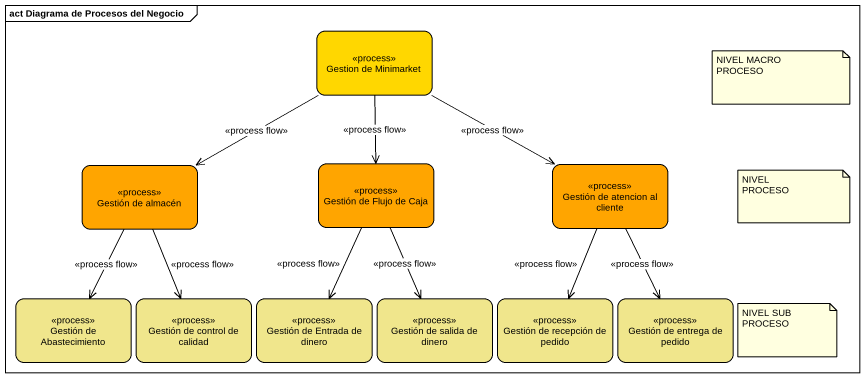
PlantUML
@startuml
mainframe act Diagrama de Procesos del Negocio
hide empty description
state "Gestion de Minimarket" as Gestion_de_Minimarket <<process>> #FFD700
state "Gestión de almacén" as Gestión_de_almacén <<process>> #FFA500
state "Gestión de Flujo de Caja" as Gestión_de_Flujo_de_Caja <<process>> #FFA500
state "Gestión de atencion al cliente" as Gestión_de_atencion_al <<process>> #FFA500
state "Gestión de Abastecimiento" as Gestión_de_Abastecimiento <<process>> #F0E68C
state "Gestión de control de calidad" as Gestión_de_control_de <<process>> #F0E68C
state "Gestión de Entrada de dinero" as Gestión_de_Entrada_de_dinero <<process>> #F0E68C
state "Gestión de salida de dinero" as Gestión_de_salida_de_dinero <<process>> #F0E68C
state "Gestión de recepción de pedido" as Gestión_de_recepción_de <<process>> #F0E68C
state "Gestión de entrega de pedido" as Gestión_de_entrega_de_pedido <<process>> #F0E68C
Gestion_de_Minimarket -left-> Gestión_de_almacén : <<process flow>>
Gestion_de_Minimarket --> Gestión_de_Flujo_de_Caja : <<process flow>>
Gestion_de_Minimarket -right-> Gestión_de_atencion_al : <<process flow>>
Gestión_de_almacén --> Gestión_de_Abastecimiento : <<process flow>>
Gestión_de_almacén --> Gestión_de_control_de : <<process flow>>
Gestión_de_Flujo_de_Caja --> Gestión_de_Entrada_de_dinero : <<process flow>>
Gestión_de_Flujo_de_Caja --> Gestión_de_salida_de_dinero : <<process flow>>
Gestión_de_atencion_al --> Gestión_de_recepción_de : <<process flow>>
Gestión_de_atencion_al --> Gestión_de_entrega_de_pedido : <<process flow>>
note as N1
  NIVEL MACRO
  PROCESO
end note
note as N2
  NIVEL
  PROCESO
end note
note as N3
  NIVEL SUB
  PROCESO
end note
@enduml
